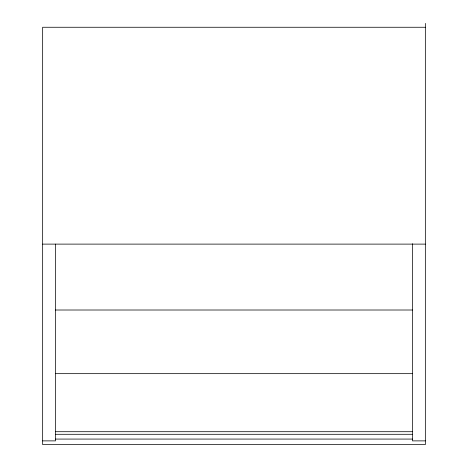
<?xml version="1.0" encoding="UTF-8"?>
<svg xmlns="http://www.w3.org/2000/svg" width="468" height="468" viewBox="0 0 468 468"><rect width="100%" height="100%" fill="white"/><g stroke="black" fill="none" stroke-linecap="round" stroke-linejoin="round"><path stroke-width="0.7" d="M425.342 27.261L42.658 27.261L42.658 444.6L425.342 444.6L425.342 23.4M42.658 244.115L425.342 244.115M55.505 310.009L412.454 310.009M55.505 373.663L412.454 373.663M55.505 431.707L412.454 431.707M55.505 434.292L412.454 434.292M55.505 439.072L412.454 439.072M42.658 440.879L55.505 440.879L55.505 244.115M425.342 440.879L412.454 440.879L412.454 243.752"/></g></svg>
